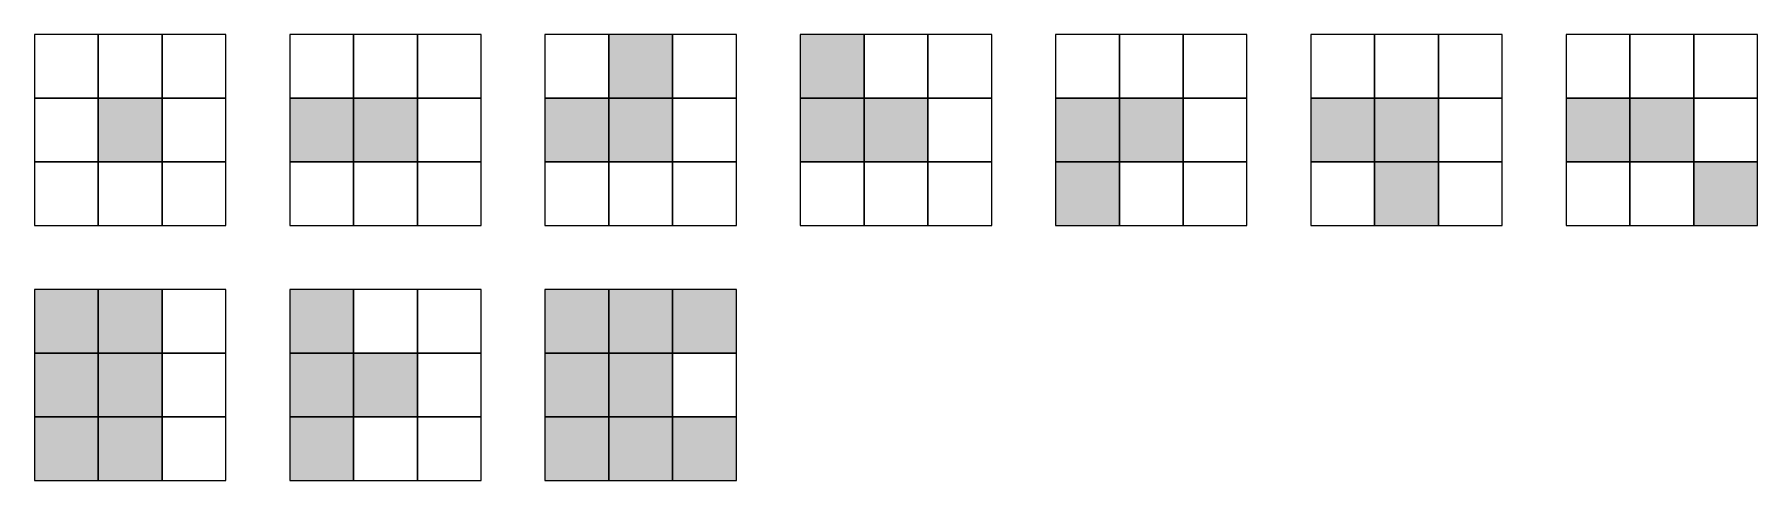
# Model space of a CAD drawing. Header units: millimetres. Extents: x 7481 to 272303, y 53290 to 107290.
# Drawn here: x 245303 to 272303, y 100290 to 107290 of the extents above; entities that cross this region are included whole.
import ezdxf

# ---------------------------------------------------------------- set-up
doc = ezdxf.new("R2010")
doc.units = ezdxf.units.MM
doc.layers.get('0').update_dxf_attribs({"lineweight": 0})
doc.layers.add('river', color=140, linetype='Continuous')

msp = doc.modelspace()

# ---------------------------------------------------------------- hatches: boundary and pattern name
at = {"layer": 'river'}
h = msp.add_hatch(color=256, dxfattribs=at)
h.dxf.hatch_style = 1
h.paths.add_polyline_path([(255303, 107290), (254303, 107290), (254303, 106290), (255303, 106290)])
h = msp.add_hatch(color=256, dxfattribs=at)
h.dxf.hatch_style = 1
h.paths.add_polyline_path([(258303, 107290), (257303, 107290), (257303, 106290), (258303, 106290)])
h = msp.add_hatch(color=256, dxfattribs=at)
h.dxf.hatch_style = 1
h.paths.add_polyline_path([(247303, 106290), (246303, 106290), (246303, 105290), (247303, 105290)])
h = msp.add_hatch(color=256, dxfattribs=at)
h.dxf.hatch_style = 1
h.paths.add_polyline_path([(250303, 106290), (249303, 106290), (249303, 105290), (250303, 105290)])
h = msp.add_hatch(color=256, dxfattribs=at)
h.dxf.hatch_style = 1
h.paths.add_polyline_path([(251303, 106290), (250303, 106290), (250303, 105290), (251303, 105290)])
h = msp.add_hatch(color=256, dxfattribs=at)
h.dxf.hatch_style = 1
h.paths.add_polyline_path([(254303, 106290), (253303, 106290), (253303, 105290), (254303, 105290)])
h = msp.add_hatch(color=256, dxfattribs=at)
h.dxf.hatch_style = 1
h.paths.add_polyline_path([(255303, 106290), (254303, 106290), (254303, 105290), (255303, 105290)])
h = msp.add_hatch(color=256, dxfattribs=at)
h.dxf.hatch_style = 1
h.paths.add_polyline_path([(258303, 106290), (257303, 106290), (257303, 105290), (258303, 105290)])
h = msp.add_hatch(color=256, dxfattribs=at)
h.dxf.hatch_style = 1
h.paths.add_polyline_path([(259303, 106290), (258303, 106290), (258303, 105290), (259303, 105290)])
h = msp.add_hatch(color=256, dxfattribs=at)
h.dxf.hatch_style = 1
h.paths.add_polyline_path([(262303, 106290), (261303, 106290), (261303, 105290), (262303, 105290)])
h = msp.add_hatch(color=256, dxfattribs=at)
h.dxf.hatch_style = 1
h.paths.add_polyline_path([(263303, 106290), (262303, 106290), (262303, 105290), (263303, 105290)])
h = msp.add_hatch(color=256, dxfattribs=at)
h.dxf.hatch_style = 1
h.paths.add_polyline_path([(266303, 106290), (265303, 106290), (265303, 105290), (266303, 105290)])
h = msp.add_hatch(color=256, dxfattribs=at)
h.dxf.hatch_style = 1
h.paths.add_polyline_path([(267303, 106290), (266303, 106290), (266303, 105290), (267303, 105290)])
h = msp.add_hatch(color=256, dxfattribs=at)
h.dxf.hatch_style = 1
h.paths.add_polyline_path([(270303, 106290), (269303, 106290), (269303, 105290), (270303, 105290)])
h = msp.add_hatch(color=256, dxfattribs=at)
h.dxf.hatch_style = 1
h.paths.add_polyline_path([(271303, 106290), (270303, 106290), (270303, 105290), (271303, 105290)])
h = msp.add_hatch(color=256, dxfattribs=at)
h.dxf.hatch_style = 1
h.paths.add_polyline_path([(262303, 105290), (261303, 105290), (261303, 104290), (262303, 104290)])
h = msp.add_hatch(color=256, dxfattribs=at)
h.dxf.hatch_style = 1
h.paths.add_polyline_path([(267303, 105290), (266303, 105290), (266303, 104290), (267303, 104290)])
h = msp.add_hatch(color=256, dxfattribs=at)
h.dxf.hatch_style = 1
h.paths.add_polyline_path([(272303, 105290), (271303, 105290), (271303, 104290), (272303, 104290)])
h = msp.add_hatch(color=256, dxfattribs=at)
h.dxf.hatch_style = 1
h.paths.add_polyline_path([(246303, 103290), (245303, 103290), (245303, 102290), (246303, 102290)])
h = msp.add_hatch(color=256, dxfattribs=at)
h.dxf.hatch_style = 1
h.paths.add_polyline_path([(247303, 103290), (246303, 103290), (246303, 102290), (247303, 102290)])
h = msp.add_hatch(color=256, dxfattribs=at)
h.dxf.hatch_style = 1
h.paths.add_polyline_path([(250303, 103290), (249303, 103290), (249303, 102290), (250303, 102290)])
h = msp.add_hatch(color=256, dxfattribs=at)
h.dxf.hatch_style = 1
h.paths.add_polyline_path([(254303, 103290), (253303, 103290), (253303, 102290), (254303, 102290)])
h = msp.add_hatch(color=256, dxfattribs=at)
h.dxf.hatch_style = 1
h.paths.add_polyline_path([(255303, 103290), (254303, 103290), (254303, 102290), (255303, 102290)])
h = msp.add_hatch(color=256, dxfattribs=at)
h.dxf.hatch_style = 1
h.paths.add_polyline_path([(256303, 103290), (255303, 103290), (255303, 102290), (256303, 102290)])
h = msp.add_hatch(color=256, dxfattribs=at)
h.dxf.hatch_style = 1
h.paths.add_polyline_path([(246303, 102290), (245303, 102290), (245303, 101290), (246303, 101290)])
h = msp.add_hatch(color=256, dxfattribs=at)
h.dxf.hatch_style = 1
h.paths.add_polyline_path([(247303, 102290), (246303, 102290), (246303, 101290), (247303, 101290)])
h = msp.add_hatch(color=256, dxfattribs=at)
h.dxf.hatch_style = 1
h.paths.add_polyline_path([(250303, 102290), (249303, 102290), (249303, 101290), (250303, 101290)])
h = msp.add_hatch(color=256, dxfattribs=at)
h.dxf.hatch_style = 1
h.paths.add_polyline_path([(251303, 102290), (250303, 102290), (250303, 101290), (251303, 101290)])
h = msp.add_hatch(color=256, dxfattribs=at)
h.dxf.hatch_style = 1
h.paths.add_polyline_path([(254303, 102290), (253303, 102290), (253303, 101290), (254303, 101290)])
h = msp.add_hatch(color=256, dxfattribs=at)
h.dxf.hatch_style = 1
h.paths.add_polyline_path([(255303, 102290), (254303, 102290), (254303, 101290), (255303, 101290)])
h = msp.add_hatch(color=256, dxfattribs=at)
h.dxf.hatch_style = 1
h.paths.add_polyline_path([(246303, 101290), (245303, 101290), (245303, 100290), (246303, 100290)])
h = msp.add_hatch(color=256, dxfattribs=at)
h.dxf.hatch_style = 1
h.paths.add_polyline_path([(247303, 101290), (246303, 101290), (246303, 100290), (247303, 100290)])
h = msp.add_hatch(color=256, dxfattribs=at)
h.dxf.hatch_style = 1
h.paths.add_polyline_path([(250303, 101290), (249303, 101290), (249303, 100290), (250303, 100290)])
h = msp.add_hatch(color=256, dxfattribs=at)
h.dxf.hatch_style = 1
h.paths.add_polyline_path([(254303, 101290), (253303, 101290), (253303, 100290), (254303, 100290)])
h = msp.add_hatch(color=256, dxfattribs=at)
h.dxf.hatch_style = 1
h.paths.add_polyline_path([(255303, 101290), (254303, 101290), (254303, 100290), (255303, 100290)])
h = msp.add_hatch(color=256, dxfattribs=at)
h.dxf.hatch_style = 1
h.paths.add_polyline_path([(256303, 101290), (255303, 101290), (255303, 100290), (256303, 100290)])

# ---------------------------------------------------------------- linework, layer by layer
for points in [[(245303, 106290), (246303, 106290), (246303, 107290), (245303, 107290)], [(246303, 106290), (247303, 106290), (247303, 107290), (246303, 107290)], [(247303, 106290), (248303, 106290), (248303, 107290), (247303, 107290)], [(249303, 106290), (250303, 106290), (250303, 107290), (249303, 107290)], [(250303, 106290), (251303, 106290), (251303, 107290), (250303, 107290)], [(251303, 106290), (252303, 106290), (252303, 107290), (251303, 107290)], [(253303, 106290), (254303, 106290), (254303, 107290), (253303, 107290)], [(254303, 106290), (255303, 106290), (255303, 107290), (254303, 107290)], [(255303, 106290), (256303, 106290), (256303, 107290), (255303, 107290)], [(257303, 106290), (258303, 106290), (258303, 107290), (257303, 107290)], [(258303, 106290), (259303, 106290), (259303, 107290), (258303, 107290)], [(259303, 106290), (260303, 106290), (260303, 107290), (259303, 107290)], [(261303, 106290), (262303, 106290), (262303, 107290), (261303, 107290)], [(262303, 106290), (263303, 106290), (263303, 107290), (262303, 107290)], [(263303, 106290), (264303, 106290), (264303, 107290), (263303, 107290)], [(265303, 106290), (266303, 106290), (266303, 107290), (265303, 107290)], [(266303, 106290), (267303, 106290), (267303, 107290), (266303, 107290)], [(267303, 106290), (268303, 106290), (268303, 107290), (267303, 107290)], [(269303, 106290), (270303, 106290), (270303, 107290), (269303, 107290)], [(270303, 106290), (271303, 106290), (271303, 107290), (270303, 107290)], [(271303, 106290), (272303, 106290), (272303, 107290), (271303, 107290)], [(245303, 105290), (246303, 105290), (246303, 106290), (245303, 106290)], [(246303, 105290), (247303, 105290), (247303, 106290), (246303, 106290)], [(247303, 105290), (248303, 105290), (248303, 106290), (247303, 106290)], [(249303, 105290), (250303, 105290), (250303, 106290), (249303, 106290)], [(250303, 105290), (251303, 105290), (251303, 106290), (250303, 106290)], [(251303, 105290), (252303, 105290), (252303, 106290), (251303, 106290)], [(253303, 105290), (254303, 105290), (254303, 106290), (253303, 106290)], [(254303, 105290), (255303, 105290), (255303, 106290), (254303, 106290)], [(255303, 105290), (256303, 105290), (256303, 106290), (255303, 106290)], [(257303, 105290), (258303, 105290), (258303, 106290), (257303, 106290)], [(258303, 105290), (259303, 105290), (259303, 106290), (258303, 106290)], [(259303, 105290), (260303, 105290), (260303, 106290), (259303, 106290)], [(261303, 105290), (262303, 105290), (262303, 106290), (261303, 106290)], [(262303, 105290), (263303, 105290), (263303, 106290), (262303, 106290)], [(263303, 105290), (264303, 105290), (264303, 106290), (263303, 106290)], [(265303, 105290), (266303, 105290), (266303, 106290), (265303, 106290)], [(266303, 105290), (267303, 105290), (267303, 106290), (266303, 106290)], [(267303, 105290), (268303, 105290), (268303, 106290), (267303, 106290)], [(269303, 105290), (270303, 105290), (270303, 106290), (269303, 106290)], [(270303, 105290), (271303, 105290), (271303, 106290), (270303, 106290)], [(271303, 105290), (272303, 105290), (272303, 106290), (271303, 106290)], [(245303, 104290), (246303, 104290), (246303, 105290), (245303, 105290)], [(246303, 104290), (247303, 104290), (247303, 105290), (246303, 105290)], [(247303, 104290), (248303, 104290), (248303, 105290), (247303, 105290)], [(249303, 104290), (250303, 104290), (250303, 105290), (249303, 105290)], [(250303, 104290), (251303, 104290), (251303, 105290), (250303, 105290)], [(251303, 104290), (252303, 104290), (252303, 105290), (251303, 105290)], [(253303, 104290), (254303, 104290), (254303, 105290), (253303, 105290)], [(254303, 104290), (255303, 104290), (255303, 105290), (254303, 105290)], [(255303, 104290), (256303, 104290), (256303, 105290), (255303, 105290)], [(257303, 104290), (258303, 104290), (258303, 105290), (257303, 105290)], [(258303, 104290), (259303, 104290), (259303, 105290), (258303, 105290)], [(259303, 104290), (260303, 104290), (260303, 105290), (259303, 105290)], [(261303, 104290), (262303, 104290), (262303, 105290), (261303, 105290)], [(262303, 104290), (263303, 104290), (263303, 105290), (262303, 105290)], [(263303, 104290), (264303, 104290), (264303, 105290), (263303, 105290)], [(265303, 104290), (266303, 104290), (266303, 105290), (265303, 105290)], [(266303, 104290), (267303, 104290), (267303, 105290), (266303, 105290)], [(267303, 104290), (268303, 104290), (268303, 105290), (267303, 105290)], [(269303, 104290), (270303, 104290), (270303, 105290), (269303, 105290)], [(270303, 104290), (271303, 104290), (271303, 105290), (270303, 105290)], [(271303, 104290), (272303, 104290), (272303, 105290), (271303, 105290)], [(245303, 102290), (246303, 102290), (246303, 103290), (245303, 103290)], [(246303, 102290), (247303, 102290), (247303, 103290), (246303, 103290)], [(247303, 102290), (248303, 102290), (248303, 103290), (247303, 103290)], [(249303, 102290), (250303, 102290), (250303, 103290), (249303, 103290)], [(250303, 102290), (251303, 102290), (251303, 103290), (250303, 103290)], [(251303, 102290), (252303, 102290), (252303, 103290), (251303, 103290)], [(253303, 102290), (254303, 102290), (254303, 103290), (253303, 103290)], [(254303, 102290), (255303, 102290), (255303, 103290), (254303, 103290)], [(255303, 102290), (256303, 102290), (256303, 103290), (255303, 103290)], [(245303, 101290), (246303, 101290), (246303, 102290), (245303, 102290)], [(246303, 101290), (247303, 101290), (247303, 102290), (246303, 102290)], [(247303, 101290), (248303, 101290), (248303, 102290), (247303, 102290)], [(249303, 101290), (250303, 101290), (250303, 102290), (249303, 102290)], [(250303, 101290), (251303, 101290), (251303, 102290), (250303, 102290)], [(251303, 101290), (252303, 101290), (252303, 102290), (251303, 102290)], [(253303, 101290), (254303, 101290), (254303, 102290), (253303, 102290)], [(254303, 101290), (255303, 101290), (255303, 102290), (254303, 102290)], [(255303, 101290), (256303, 101290), (256303, 102290), (255303, 102290)], [(245303, 100290), (246303, 100290), (246303, 101290), (245303, 101290)], [(246303, 100290), (247303, 100290), (247303, 101290), (246303, 101290)], [(247303, 100290), (248303, 100290), (248303, 101290), (247303, 101290)], [(249303, 100290), (250303, 100290), (250303, 101290), (249303, 101290)], [(250303, 100290), (251303, 100290), (251303, 101290), (250303, 101290)], [(251303, 100290), (252303, 100290), (252303, 101290), (251303, 101290)], [(253303, 100290), (254303, 100290), (254303, 101290), (253303, 101290)], [(254303, 100290), (255303, 100290), (255303, 101290), (254303, 101290)], [(255303, 100290), (256303, 100290), (256303, 101290), (255303, 101290)]]:
    msp.add_lwpolyline(points, close=True)

doc.saveas('drawing.dxf')
